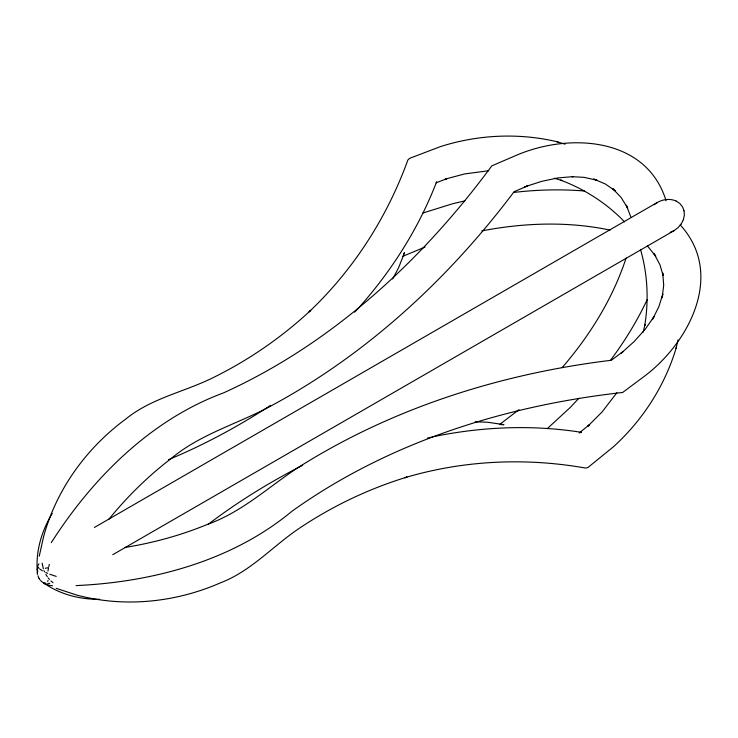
<?xml version="1.0" encoding="UTF-8"?>
<svg xmlns="http://www.w3.org/2000/svg" width="738" height="738" viewBox="0 0 738 738"><rect width="100%" height="100%" fill="white"/><g stroke="black" fill="none" stroke-linecap="round" stroke-linejoin="round"><path stroke-width="1.11" d="M47.952 571.074L48.588 567.679L45.295 568.269M37.094 570.004L37.822 566.618M683.36 219.73L684.357 215.238L684.052 210.847M39.252 556.221L43.376 537.532C55.996 489.949 86.3 448.114 125.764 419.055C151.668 397.911 185.044 391.86 214.306 377.072C249.481 359.6 282.027 337.081 310.753 310.301L309.019 311.916C353.428 269.979 387.09 217.378 407.874 160.017L409.562 158.366L440.346 146.641C477.809 134.667 518.316 132.683 556.655 141.641L558.159 142.093M643.185 332.165L645.03 324.323L644.708 325.67C648.896 300.329 647.678 274.158 640.501 249.462M56.199 588.343L76.549 594.994C124.067 607.854 175.45 602.522 220.348 582.872C251.612 571.018 273.54 545.142 300.975 527.19C333.696 505.465 369.47 488.538 407.025 477.062L404.765 477.744C463.289 460.254 525.668 457.412 585.741 468.086L588.011 467.449L613.564 446.656C642.66 420.199 664.624 386.112 676.045 348.437L676.405 346.906M676.045 348.437L678.065 339.831M48.791 566.59L49.326 564.413M626.128 257.968C612.863 298.567 589.902 335.467 562.098 367.681M436.684 181.613C418.695 228.549 391.241 271.538 357.764 308.927L354.563 312.183M647.189 299.683C637.088 321.048 624.671 341.334 610.529 360.264M38.053 565.529L38.911 563.823M681.174 224.001L683.379 219.721M392.671 278.946L398.566 267.793L404.581 252.571L403.501 254.416M52.25 513.427C41.374 531.332 35.147 552.587 37.537 573.601M51.273 542.651C92.471 478.178 150.598 419.839 223.448 392.92C331.685 343.834 421.813 260.901 491.803 165.865L515.807 155.534C568.269 132.683 646.46 136.465 666.082 200.791M616.885 392.727L602.005 412.035L587.835 426.223L589.579 424.599L579.173 432.975M108.67 519.487C126.908 497.015 147.646 476.573 170.626 458.953C198.005 435.807 232.452 425.383 264.019 409.655C362.939 357.884 447.256 280.698 514.063 191.732L527.652 185.884L524.746 186.843L541.674 181.354L557.956 177.923L573.38 176.603L571.59 176.585M681.192 223.992L677.936 227.765L673.859 230.763L112.785 554.69M578.86 398.271L570.382 407.33L547.236 428.677M518.999 409.645L499.488 424.59M37.407 571.729L37.952 571.286M208.356 524.201C237.885 501.739 269.601 482.237 302.589 465.318M47.37 581.221L48.191 580.612M654.209 204.767C660.123 199.647 668.905 197.821 676.156 201.04M268.697 406.61L270.514 405.328M267.746 407.201C236.271 427.533 203.088 445.272 168.476 459.682M94.436 527.43L657.466 202.369M402.413 256.464L425.116 247.036M670.15 232.387L673.877 230.745M436.038 182.858L447.459 178.439L445.18 179.131L464.543 173.956L488.713 170.727M422.754 213.061L452.809 203.697L464.903 200.884M579.93 432.763L581.443 432.339C531.803 424.442 480.844 426.73 431.721 437.034M427.302 438.169L430.614 437.32M124.823 547.467C153.403 542.91 181.474 535.17 208.217 524.081C241.963 511.941 268.217 487.32 297.617 467.846C391.915 408.059 500.918 373.631 611.368 360.264L623.232 351.417L620.944 353.465L634.163 341.546L645.27 329.157L654.126 316.464L652.374 319.582L658.803 306.86L662.807 294.158L662.18 297.672L663.702 285.191L662.733 273.051L663.158 275.274M481.877 230.883C524.035 222.784 567.863 221.188 610.04 230.099M513.648 192.461C537.116 189.675 560.889 189.066 584.441 191.004M76.069 585.594C152.498 582.153 232.083 560.981 291.824 511.351C388.456 442.163 505.336 405.568 622.632 392.478L643.582 376.86C689.163 343.105 725.214 274.121 680.224 224.942M500.733 424.691L503.943 424.664L487.744 422.265L475.143 421.785M99.676 599.293C79.446 599.588 58.809 594.09 42.389 582.014M47.675 583.315L49.787 583.398M571.996 176.686L584.035 177.351L597.042 180.238L593.684 179.03L605.252 183.947L615.28 190.856L612.706 188.633L621.101 197.47L627.706 208.088L626.304 205.238L630.787 216.824M52.499 585.76L48.588 585.262M56.245 576.396L49.787 574.256M556.655 141.641L565.114 144.187M554.303 178.227L562.024 180.552L560.695 180.155C584.736 189.196 606.793 203.337 624.588 221.907M44.603 582.817L45.802 583.251M45.71 583.952L48.856 585.271M45.802 572.559L47.675 573.352M39.797 569.09L42.389 570.797M676.137 201.05L679.818 203.494L682.512 206.834L684.034 210.856M43.358 582.891L45.295 584.192M50.894 580.963L53.044 582.688M38.201 567.559L39.049 568.371M48.191 577.955L49.464 579.367M647.457 245.966L655.796 256.307L654.025 253.669L659.92 264.702L663.056 275.329M40.71 580.566L41.651 581.738M45.83 574.422L47.37 576.719M39.049 578.334L40.036 579.884M43.948 570.603L44.603 571.941M37.952 575.788L38.957 578.389M43.358 568.804L42.14 563.168M37.26 572.328L37.407 574.385"/></g></svg>
